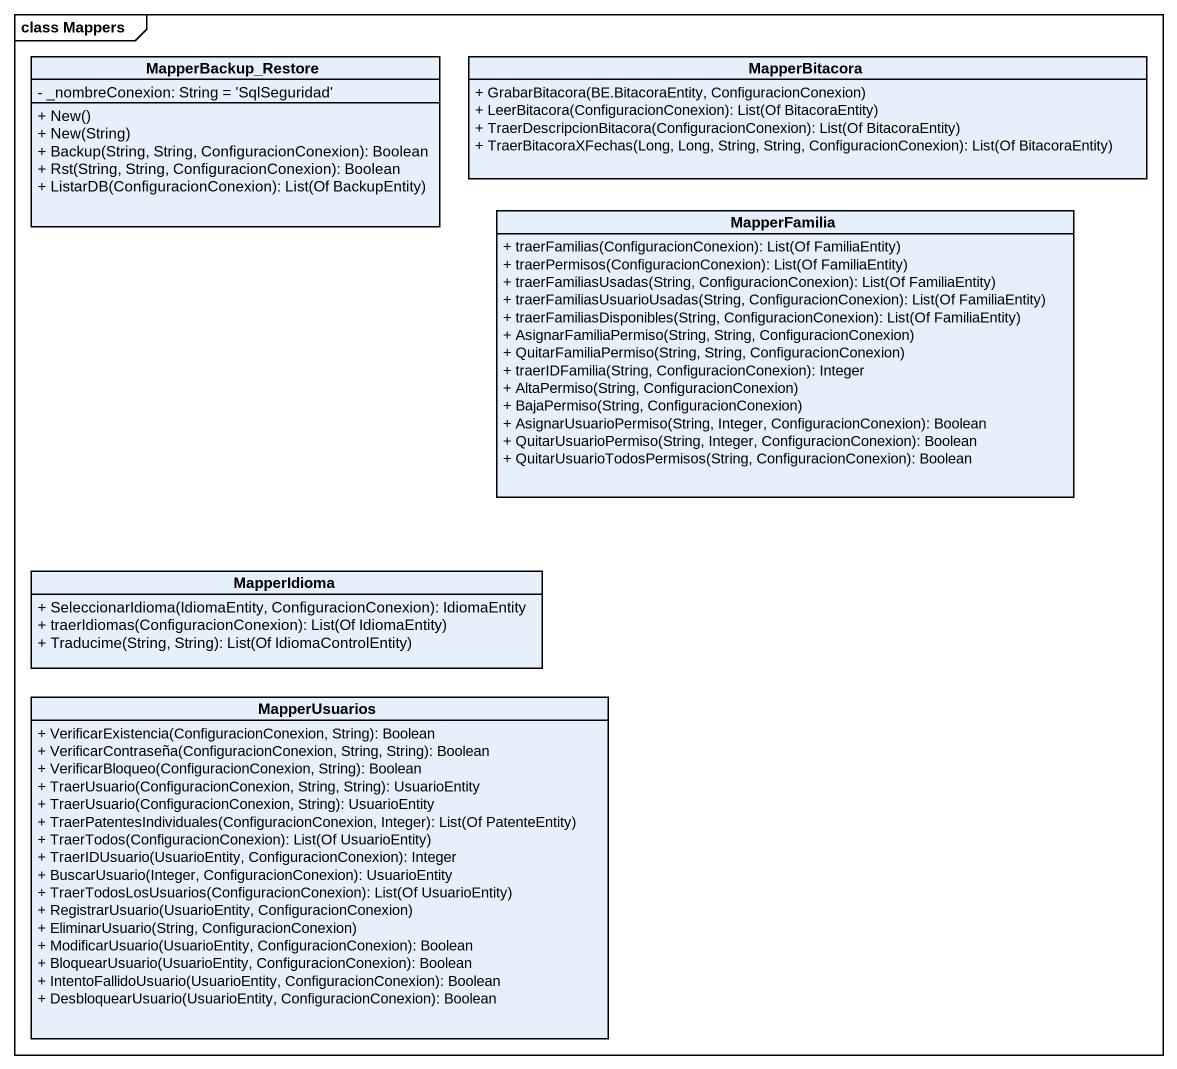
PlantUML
@startuml
mainframe class Mappers
hide circle
hide empty members
skinparam classAttributeIconSize 0
class MapperBackup_Restore {
  - _nombreConexion: String = 'SqlSeguridad'
  + New()
  + New(String)
  + Backup(String, String, ConfiguracionConexion): Boolean
  + Rst(String, String, ConfiguracionConexion): Boolean
  + ListarDB(ConfiguracionConexion): List(Of BackupEntity)
}
class MapperBitacora {
  + GrabarBitacora(BE.BitacoraEntity, ConfiguracionConexion)
  + LeerBitacora(ConfiguracionConexion): List(Of BitacoraEntity)
  + TraerDescripcionBitacora(ConfiguracionConexion): List(Of BitacoraEntity)
  + TraerBitacoraXFechas(Long, Long, String, String, ConfiguracionConexion): List(Of BitacoraEntity)
}
class MapperFamilia {
  + traerFamilias(ConfiguracionConexion): List(Of FamiliaEntity)
  + traerPermisos(ConfiguracionConexion): List(Of FamiliaEntity)
  + traerFamiliasUsadas(String, ConfiguracionConexion): List(Of FamiliaEntity)
  + traerFamiliasUsuarioUsadas(String, ConfiguracionConexion): List(Of FamiliaEntity)
  + traerFamiliasDisponibles(String, ConfiguracionConexion): List(Of FamiliaEntity)
  + AsignarFamiliaPermiso(String, String, ConfiguracionConexion)
  + QuitarFamiliaPermiso(String, String, ConfiguracionConexion)
  + traerIDFamilia(String, ConfiguracionConexion): Integer
  + AltaPermiso(String, ConfiguracionConexion)
  + BajaPermiso(String, ConfiguracionConexion)
  + AsignarUsuarioPermiso(String, Integer, ConfiguracionConexion): Boolean
  + QuitarUsuarioPermiso(String, Integer, ConfiguracionConexion): Boolean
  + QuitarUsuarioTodosPermisos(String, ConfiguracionConexion): Boolean
}
class MapperIdioma {
  + SeleccionarIdioma(IdiomaEntity, ConfiguracionConexion): IdiomaEntity
  + traerIdiomas(ConfiguracionConexion): List(Of IdiomaEntity)
  + Traducime(String, String): List(Of IdiomaControlEntity)
}
class MapperUsuarios {
  + VerificarExistencia(ConfiguracionConexion, String): Boolean
  + VerificarContraseña(ConfiguracionConexion, String, String): Boolean
  + VerificarBloqueo(ConfiguracionConexion, String): Boolean
  + TraerUsuario(ConfiguracionConexion, String, String): UsuarioEntity
  + TraerUsuario(ConfiguracionConexion, String): UsuarioEntity
  + TraerPatentesIndividuales(ConfiguracionConexion, Integer): List(Of PatenteEntity)
  + TraerTodos(ConfiguracionConexion): List(Of UsuarioEntity)
  + TraerIDUsuario(UsuarioEntity, ConfiguracionConexion): Integer
  + BuscarUsuario(Integer, ConfiguracionConexion): UsuarioEntity
  + TraerTodosLosUsuarios(ConfiguracionConexion): List(Of UsuarioEntity)
  + RegistrarUsuario(UsuarioEntity, ConfiguracionConexion)
  + EliminarUsuario(String, ConfiguracionConexion)
  + ModificarUsuario(UsuarioEntity, ConfiguracionConexion): Boolean
  + BloquearUsuario(UsuarioEntity, ConfiguracionConexion): Boolean
  + IntentoFallidoUsuario(UsuarioEntity, ConfiguracionConexion): Boolean
  + DesbloquearUsuario(UsuarioEntity, ConfiguracionConexion): Boolean
}
@enduml
